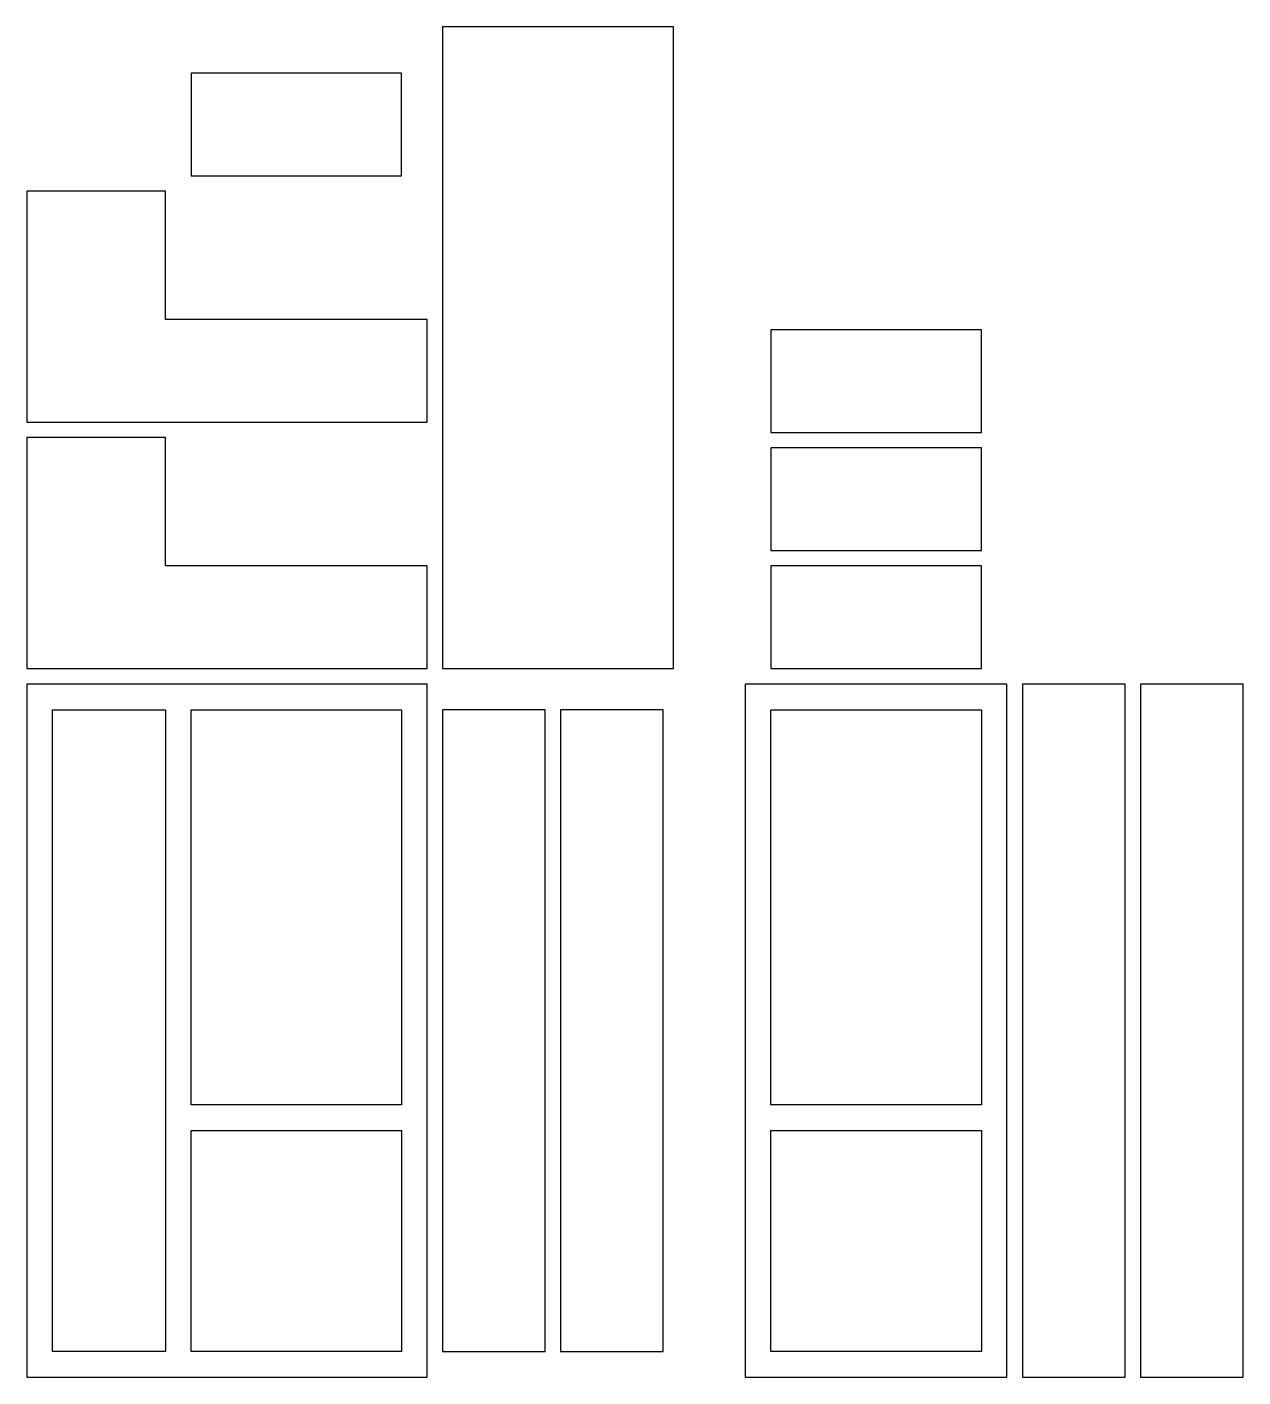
# Model space of a CAD drawing. Header units: metres. Extents: x 10 to 247, y 10 to 273.
import ezdxf

# ---------------------------------------------------------------- set-up
doc = ezdxf.new("R2010")
doc.units = ezdxf.units.M

msp = doc.modelspace()

# ---------------------------------------------------------------- linework, layer by layer
for p, q in [((136, 273), (91, 273)), ((91, 273), (91, 148)), ((136, 148), (136, 273)), ((83, 264), (42, 264)), ((42, 264), (42, 244)), ((83, 244), (83, 264)), ((42, 244), (83, 244)), ((37, 241), (10, 241)), ((10, 241), (10, 196)), ((37, 216), (37, 241)), ((88, 216), (37, 216)), ((88, 196), (88, 216)), ((196, 214), (155, 214)), ((155, 214), (155, 194)), ((196, 194), (196, 214)), ((10, 196), (88, 196)), ((37, 193), (10, 193)), ((10, 193), (10, 148)), ((37, 168), (37, 193)), ((155, 194), (196, 194)), ((196, 191), (155, 191)), ((155, 191), (155, 171)), ((196, 171), (196, 191)), ((155, 171), (196, 171)), ((88, 168), (37, 168)), ((88, 148), (88, 168)), ((196, 168), (155, 168)), ((155, 168), (155, 148)), ((196, 148), (196, 168)), ((10, 148), (88, 148)), ((91, 148), (136, 148)), ((155, 148), (196, 148)), ((88, 145), (10, 145)), ((10, 145), (10, 10)), ((88, 10), (88, 145)), ((201, 145), (150, 145)), ((150, 145), (150, 10)), ((201, 10), (201, 145)), ((224, 145), (204, 145)), ((204, 145), (204, 10)), ((224, 10), (224, 145)), ((247, 145), (227, 145)), ((227, 145), (227, 10)), ((247, 10), (247, 145)), ((15, 15), (15, 140)), ((15, 140), (37, 140)), ((37, 140), (37, 15)), ((42, 63), (42, 140)), ((42, 140), (83, 140)), ((83, 140), (83, 63)), ((111, 140), (91, 140)), ((91, 140), (91, 15)), ((111, 15), (111, 140)), ((134, 140), (114, 140)), ((114, 140), (114, 15)), ((134, 15), (134, 140)), ((155, 63), (155, 140)), ((155, 140), (196, 140)), ((196, 140), (196, 63)), ((83, 63), (42, 63)), ((196, 63), (155, 63)), ((42, 15), (42, 58)), ((42, 58), (83, 58)), ((83, 58), (83, 15)), ((155, 15), (155, 58)), ((155, 58), (196, 58)), ((196, 58), (196, 15)), ((37, 15), (15, 15)), ((83, 15), (42, 15)), ((91, 15), (111, 15)), ((114, 15), (134, 15)), ((196, 15), (155, 15)), ((10, 10), (88, 10)), ((150, 10), (201, 10)), ((204, 10), (224, 10)), ((227, 10), (247, 10))]:
    msp.add_line(p, q)

doc.saveas('drawing.dxf')
